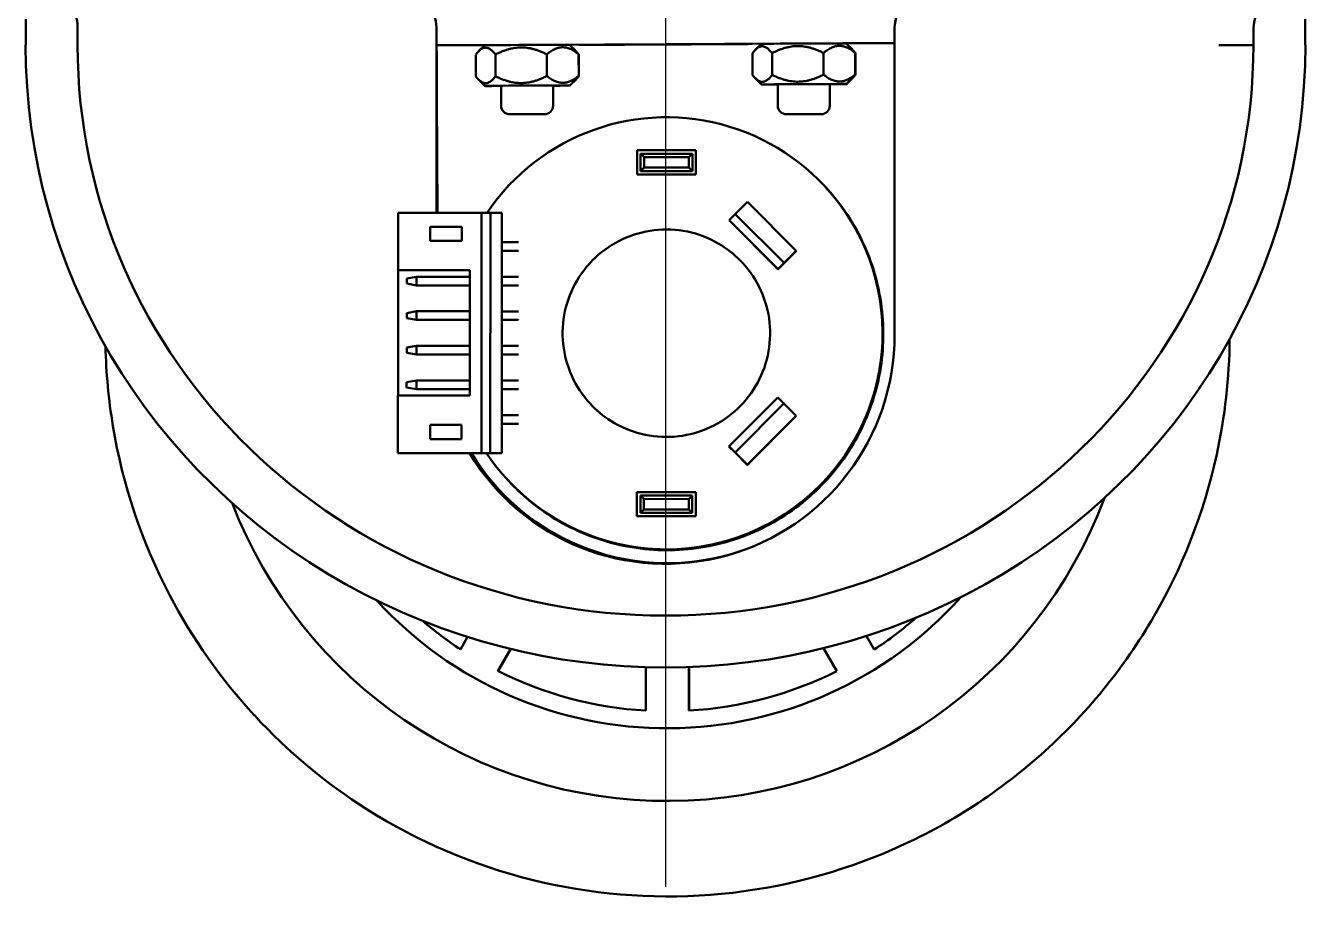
# Model space of a CAD drawing. Header units: millimetres. Extents: x 0 to 841, y 0 to 594.
# Drawn here: x 522.2 to 596.2, y 372.2 to 422.8 of the extents above; entities that cross this region are included whole.
import ezdxf

# ---------------------------------------------------------------- set-up
doc = ezdxf.new("R2010")
doc.units = ezdxf.units.MM
doc.layers.add('Видимый контур (ГОСТ)', color=7, linetype='Continuous', lineweight=50)
doc.layers.add('Осевая линия (ГОСТ)', color=7, linetype='Continuous', lineweight=25)

msp = doc.modelspace()

# ---------------------------------------------------------------- linework, layer by layer
at = {"layer": 'Видимый контур (ГОСТ)'}
for p, q in [((522.231, 421.638), (522.231, 423.138)), ((525.231, 422.702), (525.231, 421.638)), ((545.983, 411.944), (545.983, 422.638)), ((572.483, 422.638), (572.483, 404.888)), ((593.239, 421.638), (593.239, 422.638)), ((596.231, 423.138), (596.231, 421.638)), ((522.223, 421.638), (522.231, 421.638)), ((545.994, 421.608), (545.983, 421.62)), ((548.775, 421.639), (548.424, 421.285)), ((548.971, 421.647), (569.471, 421.749)), ((553.681, 421.663), (554.037, 421.311)), ((564.264, 419.912), (564.258, 421.169)), ((564.774, 421.718), (564.424, 421.365)), ((565.399, 419.92), (565.392, 421.177)), ((568.371, 419.936), (568.365, 421.192)), ((569.681, 421.743), (570.037, 421.39)), ((570.209, 419.942), (570.203, 421.199)), ((570.221, 419.929), (570.215, 421.186)), ((572.473, 421.761), (572.483, 421.751)), ((593.231, 421.638), (591.231, 421.638)), ((593.231, 421.638), (593.239, 421.638)), ((596.231, 421.638), (596.239, 421.638)), ((548.264, 419.833), (548.258, 421.089)), ((549.399, 419.841), (549.393, 421.098)), ((552.371, 419.856), (552.365, 421.113)), ((554.209, 419.863), (554.203, 421.12)), ((554.216, 421.106), (554.222, 419.849)), ((564.786, 419.368), (564.43, 419.721)), ((564.798, 419.355), (564.442, 419.708)), ((569.693, 419.393), (570.043, 419.747)), ((569.705, 419.38), (570.055, 419.734)), ((548.786, 419.289), (548.43, 419.642)), ((548.798, 419.276), (548.442, 419.628)), ((549.725, 419.281), (549.725, 418.138)), ((549.726, 419.294), (549.726, 418.138)), ((552.726, 419.309), (552.726, 418.138)), ((553.693, 419.313), (554.043, 419.667)), ((553.705, 419.3), (554.059, 419.658)), ((565.726, 419.373), (565.726, 418.138)), ((568.726, 419.388), (568.726, 418.138)), ((546.044, 411.944), (546.011, 418.605)), ((550.226, 417.638), (550.225, 417.638)), ((552.226, 417.638), (550.226, 417.638)), ((568.226, 417.638), (566.226, 417.638)), ((557.589, 414.158), (557.589, 415.558)), ((557.589, 415.558), (560.989, 415.556)), ((557.589, 415.558), (557.591, 415.557)), ((557.591, 415.557), (557.59, 414.158)), ((560.989, 415.555), (557.591, 415.557)), ((557.988, 415.159), (557.788, 415.359)), ((557.788, 415.359), (557.788, 414.359)), ((560.788, 415.358), (557.788, 415.359)), ((560.588, 415.158), (560.788, 415.358)), ((560.788, 414.358), (560.788, 415.358)), ((560.791, 415.354), (560.788, 415.358)), ((560.791, 415.354), (560.791, 414.354)), ((560.989, 415.556), (560.989, 414.156)), ((557.988, 414.559), (557.788, 414.359)), ((557.988, 414.559), (557.988, 415.159)), ((557.988, 415.159), (560.588, 415.158)), ((560.588, 414.558), (557.988, 414.559)), ((560.588, 415.158), (560.588, 414.558)), ((560.588, 414.558), (560.788, 414.358)), ((545.983, 414.071), (546.034, 414.041)), ((560.989, 414.156), (557.589, 414.158)), ((557.788, 414.359), (560.788, 414.358)), ((557.791, 414.356), (557.788, 414.359)), ((560.791, 414.354), (557.791, 414.356)), ((560.791, 414.354), (560.788, 414.358)), ((568.472, 413.445), (568.471, 413.447)), ((568.498, 413.417), (568.473, 413.444)), ((568.5, 413.415), (568.516, 413.398)), ((563.969, 412.575), (563.261, 411.868)), ((566.796, 409.745), (563.969, 412.575)), ((543.763, 408.621), (543.765, 411.946)), ((543.765, 411.946), (548.597, 411.943)), ((548.589, 398.043), (548.597, 411.943)), ((548.59, 398.043), (548.597, 411.943)), ((549.104, 411.943), (548.597, 411.943)), ((548.597, 411.943), (548.597, 411.943)), ((549.104, 411.943), (549.097, 398.043)), ((549.104, 411.943), (549.765, 411.942)), ((549.758, 398.042), (549.765, 411.942)), ((549.765, 411.942), (549.769, 411.938)), ((563.261, 411.868), (562.908, 411.515)), ((566.088, 409.038), (563.261, 411.868)), ((545.62, 411.135), (545.619, 410.315)), ((547.444, 411.134), (545.62, 411.135)), ((545.62, 411.134), (545.62, 411.135)), ((547.444, 411.133), (545.62, 411.134)), ((545.62, 411.134), (545.62, 410.315)), ((547.444, 410.314), (547.444, 411.134)), ((562.911, 411.511), (562.908, 411.515)), ((562.908, 411.515), (565.735, 408.685)), ((565.738, 408.681), (562.911, 411.511)), ((545.619, 410.315), (547.444, 410.314)), ((550.479, 410.241), (549.765, 410.241)), ((549.765, 410.241), (549.765, 409.741)), ((550.729, 410.24), (550.731, 410.238)), ((550.479, 409.741), (549.765, 409.741)), ((549.765, 409.741), (549.766, 409.741)), ((549.979, 409.74), (549.766, 409.741)), ((550.229, 409.74), (550.231, 409.738)), ((550.731, 409.738), (550.729, 409.74)), ((566.799, 409.741), (565.738, 408.681)), ((566.088, 409.038), (566.796, 409.745)), ((566.799, 409.741), (566.796, 409.745)), ((547.915, 408.618), (543.763, 408.621)), ((543.764, 408.62), (543.763, 408.621)), ((543.767, 408.62), (543.763, 401.371)), ((547.915, 408.618), (543.764, 408.62)), ((547.911, 401.368), (547.915, 408.618)), ((563.689, 409.044), (563.691, 409.041)), ((565.735, 408.685), (566.088, 409.038)), ((565.738, 408.681), (565.735, 408.685)), ((544.831, 408.244), (544.264, 408.144)), ((544.264, 407.844), (544.264, 408.144)), ((544.264, 407.844), (544.264, 407.844)), ((544.831, 407.744), (544.264, 407.844)), ((544.264, 407.844), (544.832, 407.743)), ((547.915, 408.242), (544.831, 408.244)), ((544.831, 408.244), (544.831, 407.744)), ((550.478, 408.241), (549.764, 408.241)), ((549.764, 408.241), (549.764, 407.741)), ((550.728, 408.24), (550.73, 408.238)), ((547.914, 407.742), (544.831, 407.744)), ((544.831, 407.744), (544.832, 407.743)), ((547.914, 407.742), (544.832, 407.743)), ((550.478, 407.741), (549.764, 407.741)), ((549.764, 407.741), (549.764, 407.741)), ((549.978, 407.74), (549.764, 407.741)), ((550.228, 407.74), (550.23, 407.738)), ((550.73, 407.738), (550.728, 407.74)), ((544.83, 406.244), (544.263, 406.144)), ((544.263, 405.844), (544.263, 406.144)), ((544.263, 405.844), (544.263, 405.844)), ((544.83, 405.744), (544.263, 405.844)), ((544.263, 405.844), (544.831, 405.743)), ((547.913, 406.242), (544.83, 406.244)), ((544.83, 406.244), (544.83, 405.744)), ((547.913, 405.742), (544.83, 405.744)), ((544.83, 405.744), (544.831, 405.743)), ((547.913, 405.742), (544.831, 405.743)), ((550.477, 406.241), (549.763, 406.241)), ((549.763, 406.241), (549.763, 405.741)), ((550.476, 405.741), (549.763, 405.741)), ((549.763, 405.741), (549.763, 405.741)), ((549.977, 405.74), (549.763, 405.741)), ((550.227, 405.74), (550.229, 405.738)), ((550.727, 406.24), (550.729, 406.238)), ((550.729, 405.738), (550.727, 405.74)), ((544.829, 404.244), (544.262, 404.144)), ((544.262, 403.844), (544.262, 404.144)), ((544.829, 404.244), (544.829, 403.744)), ((547.912, 404.242), (544.829, 404.244)), ((550.476, 404.241), (549.762, 404.241)), ((549.762, 404.241), (549.762, 403.741)), ((550.726, 404.24), (550.728, 404.238)), ((544.262, 403.844), (544.262, 403.844)), ((544.262, 403.844), (544.829, 403.743)), ((544.829, 403.744), (544.262, 403.844)), ((544.829, 403.744), (544.829, 403.743)), ((547.912, 403.742), (544.829, 403.744)), ((547.912, 403.742), (544.829, 403.743)), ((550.475, 403.741), (549.762, 403.741)), ((549.762, 403.741), (549.762, 403.741)), ((549.976, 403.741), (549.762, 403.741)), ((550.226, 403.74), (550.228, 403.738)), ((550.728, 403.738), (550.726, 403.74)), ((544.828, 402.244), (544.261, 402.144)), ((544.261, 401.844), (544.261, 402.144)), ((544.828, 402.244), (544.828, 401.744)), ((547.911, 402.242), (544.828, 402.244)), ((550.475, 402.241), (549.761, 402.241)), ((549.761, 402.241), (549.761, 401.741)), ((550.725, 402.24), (550.727, 402.238)), ((543.758, 398.046), (543.759, 401.371)), ((543.759, 401.371), (547.911, 401.368)), ((544.261, 401.844), (544.261, 401.844)), ((544.261, 401.844), (544.828, 401.743)), ((544.828, 401.744), (544.261, 401.844)), ((544.828, 401.744), (544.828, 401.743)), ((547.911, 401.742), (544.828, 401.744)), ((547.911, 401.742), (544.828, 401.743)), ((550.474, 401.741), (549.761, 401.741)), ((549.761, 401.741), (549.761, 401.741)), ((549.975, 401.741), (549.761, 401.741)), ((550.225, 401.74), (550.227, 401.738)), ((550.727, 401.738), (550.724, 401.74)), ((565.731, 401.256), (562.901, 398.429)), ((566.084, 400.903), (565.731, 401.256)), ((554.869, 400.907), (554.872, 400.904)), ((563.254, 398.076), (566.084, 400.903)), ((566.791, 400.195), (566.084, 400.903)), ((550.473, 400.241), (549.76, 400.241)), ((549.76, 400.241), (549.76, 399.741)), ((550.473, 399.741), (549.76, 399.741)), ((549.76, 399.741), (549.76, 399.741)), ((549.974, 399.741), (549.76, 399.741)), ((550.224, 399.74), (550.226, 399.738)), ((550.726, 399.738), (550.723, 399.74)), ((550.724, 400.24), (550.726, 400.238)), ((563.961, 397.368), (566.791, 400.195)), ((566.794, 400.191), (563.964, 397.364)), ((566.794, 400.191), (566.791, 400.195)), ((545.614, 399.674), (545.613, 399.675)), ((545.613, 398.855), (545.613, 399.675)), ((545.613, 399.675), (547.438, 399.674)), ((545.613, 398.855), (545.614, 399.674)), ((545.614, 399.674), (547.438, 399.673)), ((547.438, 399.674), (547.438, 398.854)), ((547.438, 398.854), (545.613, 398.855)), ((562.904, 398.426), (562.901, 398.429)), ((562.901, 398.429), (563.254, 398.076)), ((563.964, 397.364), (562.904, 398.426)), ((543.759, 398.044), (543.758, 398.046)), ((543.758, 398.046), (548.589, 398.043)), ((543.759, 398.044), (545.244, 398.044)), ((543.76, 398.044), (543.76, 398.044)), ((545.244, 398.043), (543.76, 398.044)), ((543.761, 398.041), (543.76, 398.044)), ((543.761, 398.041), (548.882, 398.039)), ((548.59, 398.043), (548.589, 398.043)), ((549.097, 398.043), (548.59, 398.043)), ((549.097, 398.043), (549.758, 398.042)), ((549.097, 398.043), (549.097, 398.043)), ((549.761, 398.038), (549.758, 398.042)), ((563.254, 398.076), (563.961, 397.368)), ((548.542, 397.227), (548.457, 397.178)), ((563.964, 397.364), (563.961, 397.368)), ((550.098, 396.493), (550.097, 396.494)), ((550.124, 396.465), (550.099, 396.492)), ((550.126, 396.462), (550.141, 396.446)), ((549.594, 395.933), (549.591, 395.936)), ((557.578, 394.385), (557.579, 395.785)), ((557.579, 395.785), (560.979, 395.783)), ((557.579, 395.785), (557.58, 395.783)), ((557.58, 395.783), (557.579, 394.385)), ((560.979, 395.781), (557.58, 395.783)), ((557.778, 395.586), (557.777, 394.586)), ((560.778, 395.584), (557.778, 395.586)), ((557.977, 395.386), (557.778, 395.586)), ((557.977, 395.386), (560.577, 395.384)), ((557.977, 394.786), (557.977, 395.386)), ((560.577, 395.384), (560.778, 395.584)), ((560.577, 395.384), (560.577, 394.784)), ((560.777, 394.584), (560.778, 395.584)), ((560.781, 395.58), (560.778, 395.584)), ((560.781, 395.58), (560.78, 394.58)), ((560.979, 395.783), (560.978, 394.383)), ((557.977, 394.786), (557.777, 394.586)), ((557.777, 394.586), (560.777, 394.584)), ((557.78, 394.582), (557.777, 394.586)), ((560.78, 394.58), (557.78, 394.582)), ((560.577, 394.784), (557.977, 394.786)), ((560.577, 394.784), (560.777, 394.584)), ((560.78, 394.58), (560.777, 394.584)), ((551.625, 394.04), (551.666, 394.111)), ((560.978, 394.383), (557.578, 394.385)), ((553.833, 392.863), (553.799, 392.804)), ((558.091, 391.688), (558.091, 391.726)), ((560.591, 391.728), (560.591, 391.708)), ((547.376, 386.688), (547.788, 387.402)), ((570.849, 387.458), (571.3, 386.675)), ((570.852, 387.459), (571.303, 386.677)), ((550.275, 386.708), (549.54, 385.437)), ((550.288, 386.705), (549.552, 385.431)), ((569.135, 385.426), (568.369, 386.753)), ((558.086, 383.142), (558.087, 385.655)), ((560.587, 385.662), (560.586, 383.141)), ((560.597, 385.663), (560.595, 383.141)), ((535.45, 382.875), (535.471, 382.852))]:
    msp.add_line(p, q, dxfattribs=at)
for centre, radius, start, end in [((523.231, 422.702), 2, 0, 75.52249), ((543.983, 422.638), 2, 0, 90), ((574.483, 422.638), 2, 90, 180), ((595.239, 422.638), 2, 104.71529, 180), ((550.225, 418.138), 0.5, 180, 270), ((550.226, 418.138), 0.5, 180, 270), ((552.226, 418.138), 0.5, 270, 0), ((566.226, 418.138), 0.5, 180, 270), ((568.226, 418.138), 0.5, 270, 0), ((559.233, 404.888), 13.25, 211.12497, 0)]:
    msp.add_arc(centre, radius, start, end, dxfattribs=at)
for centre, major_axis, ratio, start_param, end_param in [((559.231, 421.638), (-37.008, 0), 0.972762, 0, 3.141593), ((559.231, 421.638), (34, 0), 0.970588, 3.141593, 6.283185), ((548.974, 421.645), (-3, -0.015), 0.000933, 4.713241, 6.206122), ((546.009, 418.608), (-0.015, 3), 0.000852, 4.711456, 6.282253), ((551.228, 421.651), (2.453, 0.012), 0.000933, 0.000933, 3.14066), ((567.228, 421.731), (2.453, 0.012), 0.000933, 0.000933, 3.14066), ((569.474, 421.746), (3, 0.015), 0.000933, 0.000852, 1.571648), ((551.239, 419.301), (2.453, 0.012), 0.000933, 5.363156, 10.330568), ((551.251, 419.288), (-2.453, -0.012), 0.000933, 5.383614, 7.182379), ((551.251, 419.288), (2.453, 0.012), 0.000933, 5.357025, 7.209336), ((567.239, 419.381), (2.453, 0.012), 0.000933, 5.36326, 10.330673), ((567.251, 419.368), (-2.453, -0.012), 0.000933, 5.383509, 7.182853), ((567.251, 419.368), (2.453, 0.012), 0.000933, 5.357129, 7.209233), ((559.284, 404.97), (-9.187, -8.476), 0.999999, 6.125821, 11.229497), ((559.286, 404.968), (-9.188, -8.475), 0.999999, 0, 3.141795), ((559.285, 404.969), (9.187, 8.476), 0.999999, 3.141593, 6.283185), ((550.479, 410.24), (0.25, 0), 0.000928, 0.000857, 1.571654), ((549.979, 409.74), (0.25, 0), 0.000928, 0.000857, 1.571654), ((550.479, 409.74), (0.25, 0), 0.000928, 0.000857, 1.571654), ((550.478, 408.24), (0.25, 0), 0.000928, 0.000857, 1.571654), ((549.978, 407.74), (0.25, 0), 0.000928, 0.000857, 1.571654), ((550.478, 407.74), (0.25, 0), 0.000928, 0.000857, 1.571654), ((549.977, 405.74), (0.25, 0), 0.000928, 0.000857, 1.571654), ((550.477, 405.74), (0.25, 0), 0.000928, 0.000857, 1.571654), ((550.477, 406.24), (0.25, 0), 0.000928, 0.000857, 1.571654), ((550.476, 404.24), (0.25, 0), 0.000928, 0.000857, 1.571654), ((549.976, 403.74), (0.25, 0), 0.000928, 0.000857, 1.571654), ((550.476, 403.74), (0.25, 0), 0.000928, 0.000857, 1.571654), ((550.475, 402.24), (0.25, 0), 0.000928, 0.000857, 1.571654), ((549.975, 401.74), (0.25, 0), 0.000928, 0.000857, 1.571654), ((550.474, 401.74), (0.25, 0), 0.000928, 0.000857, 1.571654), ((549.974, 399.74), (0.25, 0), 0.000928, 0.000857, 1.571654), ((550.474, 400.24), (0.25, 0), 0.000928, 0.000857, 1.571654), ((550.473, 399.74), (0.25, 0), 0.000928, 0.000857, 1.571654), ((545.244, 398.043), (0.498, 0), 0.000928, 4.713246, 7.854839), ((559.329, 404.921), (-9.738, -8.985), 0.999999, 6.084139, 7.431384), ((559.336, 404.914), (-19.844, -18.309), 0.999999, 5.907744, 8.321407), ((559.332, 404.918), (-9.738, -8.985), 0.999999, 0, 1.114715), ((559.336, 404.914), (-16.754, -15.458), 0.999999, 6.279876, 7.949073), ((559.348, 404.901), (-16.76, -15.451), 0.999999, 6.279496, 6.283185), ((559.348, 404.901), (-16.019, -14.779), 0.999999, 0.118623, 0.244104), ((559.348, 404.901), (16.019, 14.779), 0.999999, 4.547661, 4.686787), ((559.348, 404.901), (-16.019, -14.779), 0.999999, 0.35887, 0.767703), ((559.348, 404.901), (16.019, 14.779), 0.999999, 4.024062, 4.432895)]:
    msp.add_ellipse(centre, major_axis=major_axis, ratio=ratio, start_param=start_param, end_param=end_param, dxfattribs=at)
msp.add_ellipse((559.234, 421.684), major_axis=(-5, -0.025), ratio=0.000933, dxfattribs=at)
for points, weights in [([(548.258, 421.089), (548.822, 421.844), (549.393, 421.098)], [1.53707503368, 1.77486136892, 1.53707503368]), ([(549.393, 421.098), (550.875, 421.855), (552.365, 421.113)], [1.53707503368, 1.77486136892, 1.53707503368]), ([(552.365, 421.113), (553.28, 421.866), (554.203, 421.12)], [1.53707503368, 1.77486136892, 1.53707503368]), ([(554.203, 421.12), (554.117, 421.232), (554.037, 421.311)], [1.53707503368, 1.56861731793, 1.59179145356]), ([(554.089, 421.257), (554.151, 421.191), (554.216, 421.106)], [1.51592910051, 1.49772680521, 1.47499562285]), ([(564.258, 421.169), (564.821, 421.923), (565.392, 421.177)], [1.53707503368, 1.77486136892, 1.53707503368]), ([(565.392, 421.177), (566.875, 421.935), (568.365, 421.192)], [1.53707503368, 1.77486136892, 1.53707503368]), ([(568.365, 421.192), (569.28, 421.946), (570.203, 421.199)], [1.53707503368, 1.77486136892, 1.53707503368]), ([(570.203, 421.199), (570.117, 421.311), (570.037, 421.39)], [1.53707503368, 1.56861731793, 1.59179145356]), ([(570.215, 421.186), (570.15, 421.27), (570.089, 421.336)], [1.53707503368, 1.56075594987, 1.57972014598]), ([(570.203, 421.196), (570.209, 421.191), (570.215, 421.186)], [1.53973985529, 1.53841499537, 1.53707503368]), ([(549.399, 419.841), (548.835, 419.087), (548.264, 419.833)], [1.47499562285, 1.70317823982, 1.47499562285]), ([(548.39, 419.683), (548.417, 419.654), (548.442, 419.628)], [1.57598808378, 1.58435672746, 1.59184972606]), ([(552.371, 419.856), (550.889, 419.099), (549.399, 419.841)], [1.47499562285, 1.70317823982, 1.47499562285]), ([(554.209, 419.863), (553.294, 419.11), (552.371, 419.856)], [1.47490769269, 1.7030767068, 1.47490769269]), ([(554.222, 419.849), (554.057, 419.631), (553.91, 419.533)], [1.53707503368, 1.59933649202, 1.62899313991]), ([(554.043, 419.667), (554.123, 419.748), (554.209, 419.863)], [1.52810677873, 1.50567646795, 1.47499562285]), ([(565.399, 419.92), (564.835, 419.166), (564.264, 419.912)], [1.47499562285, 1.70317823982, 1.47499562285]), ([(564.474, 419.677), (564.433, 419.715), (564.39, 419.762)], [1.53640078935, 1.52547569216, 1.51228514633]), ([(568.371, 419.936), (566.889, 419.178), (565.399, 419.92)], [1.47499562285, 1.70317823982, 1.47499562285]), ([(570.209, 419.942), (569.294, 419.189), (568.371, 419.936)], [1.47490769269, 1.7030767068, 1.47490769269]), ([(570.043, 419.747), (570.123, 419.828), (570.209, 419.942)], [1.52810677873, 1.50567646795, 1.47499562285]), ([(570.055, 419.734), (570.135, 419.815), (570.221, 419.929)], [1.52810677873, 1.50567646795, 1.47499562285]), ([(570.221, 419.929), (570.192, 419.905), (570.163, 419.883)], [1.47490769269, 1.4812339183, 1.48720934142]), ([(548.464, 397.169), (548.506, 397.194), (548.548, 397.218)], [1.0075315713, 1.00782948409, 1.00811377444]), ([(553.809, 392.799), (553.826, 392.829), (553.843, 392.859)], [1.0078196032, 1.00802320579, 1.00822015134]), ([(560.598, 391.709), (560.598, 391.719), (560.598, 391.729)], [1.00818684228, 1.0082447441, 1.00830207377])]:
    msp.add_rational_spline(points, weights, degree=2, dxfattribs=at)
for points, knots in [([(550.124, 396.465), (551.028, 395.485), (552.09, 394.651), (554.423, 393.359), (555.693, 392.902), (558.314, 392.41), (559.664, 392.375), (562.307, 392.732), (563.599, 393.124), (565.995, 394.295), (567.098, 395.073), (569.005, 396.938), (569.807, 398.024), (571.03, 400.393), (571.45, 401.677), (571.866, 404.311), (571.861, 405.661), (571.427, 408.292), (570.997, 409.573), (569.871, 411.718), (569.237, 412.616), (568.498, 413.417)], [3.887303, 3.887303, 3.887303, 3.887303, 4.207303, 4.207303, 4.527303, 4.527303, 4.847303, 4.847303, 5.167303, 5.167303, 5.487303, 5.487303, 5.807303, 5.807303, 6.127303, 6.127303, 6.447303, 6.447303, 6.767303, 6.767303, 7.028896, 7.028896, 7.028896, 7.028896]), ([(568.516, 413.398), (569.42, 412.418), (570.166, 411.292), (571.266, 408.863), (571.619, 407.56), (571.899, 404.908), (571.825, 403.56), (571.257, 400.954), (570.763, 399.698), (569.403, 397.404), (568.539, 396.366), (566.527, 394.616), (565.38, 393.903), (562.92, 392.875), (561.607, 392.559), (558.948, 392.357), (557.602, 392.47), (555.014, 393.114), (553.773, 393.645), (551.725, 394.941), (550.88, 395.645), (550.141, 396.446)], [5.537475, 5.537475, 5.537475, 5.537475, 5.857475, 5.857475, 6.177475, 6.177475, 6.497475, 6.497475, 6.817475, 6.817475, 7.137475, 7.137475, 7.457475, 7.457475, 7.777475, 7.777475, 8.097475, 8.097475, 8.417475, 8.417475, 8.679068, 8.679068, 8.679068, 8.679068]), ([(554.869, 400.907), (554.435, 401.377), (554.077, 401.918), (553.549, 403.084), (553.379, 403.709), (553.245, 404.982), (553.28, 405.629), (553.553, 406.88), (553.791, 407.483), (554.443, 408.584), (554.858, 409.082), (555.824, 409.922), (556.374, 410.264), (557.555, 410.758), (558.185, 410.91), (559.462, 411.007), (560.108, 410.952), (561.35, 410.643), (561.946, 410.388), (562.929, 409.767), (563.334, 409.429), (563.689, 409.044)], [2.395882, 2.395882, 2.395882, 2.395882, 2.715882, 2.715882, 3.035882, 3.035882, 3.355882, 3.355882, 3.675882, 3.675882, 3.995882, 3.995882, 4.315882, 4.315882, 4.635882, 4.635882, 4.955882, 4.955882, 5.275882, 5.275882, 5.537475, 5.537475, 5.537475, 5.537475]), ([(563.691, 409.041), (564.125, 408.571), (564.483, 408.031), (565.011, 406.865), (565.181, 406.239), (565.316, 404.966), (565.28, 404.319), (565.007, 403.068), (564.77, 402.465), (564.117, 401.364), (563.702, 400.866), (562.737, 400.026), (562.186, 399.684), (561.005, 399.19), (560.375, 399.039), (559.099, 398.942), (558.453, 398.996), (557.211, 399.305), (556.615, 399.56), (555.632, 400.182), (555.226, 400.52), (554.872, 400.904)], [5.537475, 5.537475, 5.537475, 5.537475, 5.857475, 5.857475, 6.177475, 6.177475, 6.497475, 6.497475, 6.817475, 6.817475, 7.137475, 7.137475, 7.457475, 7.457475, 7.777475, 7.777475, 8.097475, 8.097475, 8.417475, 8.417475, 8.679068, 8.679068, 8.679068, 8.679068]), ([(526.844, 404.218), (526.877, 402.678), (527.02, 401.14), (527.835, 396.2), (528.951, 392.871), (531.881, 387.293), (533.528, 384.958), (535.45, 382.875)], [7.875908, 7.875908, 7.875908, 7.875908, 8.0180992, 8.0180992, 8.3380992, 8.3380992, 8.5996918, 8.5996918, 8.5996918, 8.5996918]), ([(591.857, 404.646), (591.84, 402.4), (591.589, 400.156), (590.371, 394.575), (589.086, 391.308), (585.552, 385.343), (583.304, 382.646), (578.073, 378.095), (575.091, 376.242), (568.694, 373.568), (565.281, 372.747), (558.367, 372.221), (554.869, 372.516), (548.141, 374.191), (544.913, 375.571), (539.588, 378.939), (537.393, 380.769), (535.471, 382.852)], [1.57779, 1.57779, 1.57779, 1.57779, 1.785086, 1.785086, 2.105086, 2.105086, 2.425086, 2.425086, 2.745086, 2.745086, 3.065086, 3.065086, 3.385086, 3.385086, 3.705086, 3.705086, 3.966679, 3.966679, 3.966679, 3.966679])]:
    msp.add_open_spline(points, degree=3, knots=knots, dxfattribs=at)
for points in [[(568.5, 413.415), (568.499, 413.416), (568.499, 413.417), (568.498, 413.417)], [(550.124, 396.465), (550.124, 396.464), (550.125, 396.463), (550.126, 396.462)]]:
    msp.add_open_spline(points, degree=3, dxfattribs=at)
at = {"layer": 'Осевая линия (ГОСТ)', "linetype": 'Continuous'}
msp.add_line((559.245, 497.156), (559.222, 372.946), dxfattribs=at)

doc.saveas('drawing.dxf')
